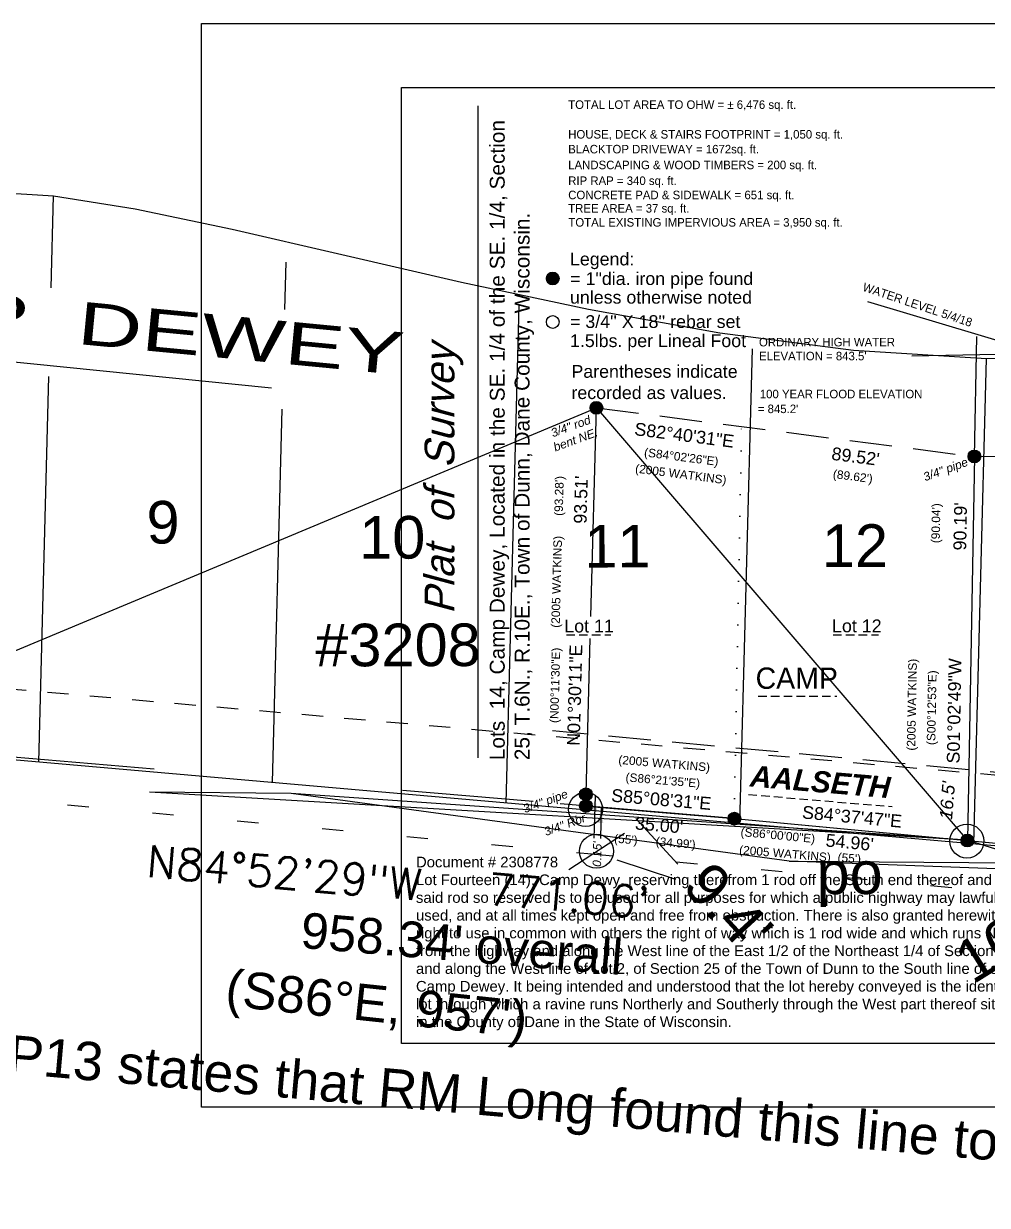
# Model space of a CAD drawing. Header units: feet. Extents: x 855601 to 859012, y 436230 to 437244.
# Drawn here: x 856289.3 to 856515.7, y 436823.5 to 437101 of the extents above; entities that cross this region are included whole.
import ezdxf

# ---------------------------------------------------------------- set-up
doc = ezdxf.new("R2010")
doc.units = ezdxf.units.FT
doc.header["$LTSCALE"] = 40
doc.header["$MEASUREMENT"] = 0
for name, pattern in [('DASHED', [0.75, 0.5, -0.25]), ('DOT', [0.25, 0, -0.25]), ('ecw_17', [0.5, 0.125, -0.125, -0.125, -0.125]), ('ecw_2', [0.25, 0.125, -0.125]), ('ECW_3', [7.5, 3.75, -3.75])]:
    doc.linetypes.add(name, pattern=pattern)
for name, color, linetype in [('CC survey', 7, 'Continuous'), ('driveway', 7, 'Continuous'), ('SRF-VIEW', 7, 'Continuous'), ('Standard', 7, 'Continuous'), ('template', 7, 'Continuous')]:
    doc.layers.add(name, color=color, linetype=linetype)
doc.styles.add('Style1', font='arial.ttf', dxfattribs={"height": 3})
doc.styles.add('Style2', font='simplex.SHX')
doc.styles.add('Style4', font='Rhythm')
doc.dimstyles.get("Standard").update_dxf_attribs({"dimtxt": 0.18, "dimasz": 0.18, "dimexe": 0.18, "dimexo": 0.0625, "dimgap": 0.09, "dimtad": 0, "dimtih": 1, "dimtoh": 1, "dimdec": 4, "dimzin": 0, "dimdsep": 46, "dimtxsty": 'Standard', "dimcen": 0.09, "dimadec": 0, "dimazin": 0, "dimtfac": 1, "dimtdec": 4, "dimtofl": 0, "dimtmove": 0, "dimatfit": 3, "dimfxl": 1, "dimtolj": 1, "dimtzin": 0, "dimarcsym": 0})

# ---------------------------------------------------------------- blocks, each defined once
blk = doc.blocks.new('A$C1FF03A70')
at = {"layer": 'CC survey', "color": 7}
for p, q in [((695.11, 808.87), (695.67, 830.42)), ((750, 803.72), (750.29, 814.89)), ((802, 687.88), (805.04, 804.76)), ((856.89, 683.08), (859.79, 794.48)), ((911.79, 678.29), (914.76, 792.25)), ((692.21, 697.46), (694.57, 788)), ((747.11, 692.67), (749.39, 780.33)), ((1185.88, 654.34), (417.74, 721.44)), ((816.66, 672.31), (829.79, 680.84))]:
    blk.add_line(p, q, dxfattribs=at)
at = {"layer": 'CC survey', "color": 7, "linetype": 'ECW_3'}
blk.add_line((636.19, 796.56), (746.81, 785.4), dxfattribs=at)
at = {"layer": 'CC survey', "color": 7, "linetype": 'ecw_2'}
blk.add_line((1187.32, 670.78), (419.18, 737.88), dxfattribs=at)
at = {"layer": 'CC survey', "color": 7, "linetype": 'ecw_17'}
for p, q in [((300.7, 724.6), (822.02, 675.98)), ((822.02, 675.98), (1128.92, 647.27))]:
    blk.add_line(p, q, dxfattribs=at)
at = {"layer": 'CC survey', "color": 7}
for points in [[(681.67, 831.29), (695.67, 830.42), (714.83, 827.42), (737.6, 822.61), (763.35, 816.64), (791.45, 810.16), (821.27, 803.82), (852.18, 798.29), (883.55, 794.21), (914.76, 792.25), (947.67, 792.56), (983.69, 794.6), (1021.49, 797.94), (1059.72, 802.16), (1097.05, 806.83), (1132.13, 811.53), (1163.62, 815.82)], [(832.41, 684.24), (842.29, 673.53)], [(827.94, 674.59), (841.75, 670.03)]]:
    blk.add_lwpolyline(points, dxfattribs=at)
for centre in [(820.62, 686.41), (910.19, 678.96), (823.16, 676.56)]:
    blk.add_circle(centre, 4, dxfattribs=at)
for points in [[(832.41, 684.24), (834.98, 679.81), (836.61, 681.32), (832.41, 684.24)], [(827.94, 674.59), (832.34, 671.97), (833.03, 674.08), (827.94, 674.59)]]:
    blk.add_solid(points, dxfattribs=at)
at = {"layer": 'CC survey', "color": 7, "style": 'Style1', "width": 1.5}
blk.add_text('CAMP  DEWEY', height=10, rotation=354.5158, dxfattribs=at).set_placement((629.09, 802.59))
at = {"layer": 'CC survey', "color": 7}
for s, height, rotation, style, p in [('9', 10, 0.1334, 'Style1', (717.5, 748.8)), ('10', 10, 0.1334, 'Style1', (767.45, 745.25)), ('11', 10, 0.1334, 'Style1', (820.33, 743.17)), ('12', 10, 0.1334, 'Style1', (876.14, 743.3)), ('#3208', 10, 0.1334, 'Style1', (757.15, 719.96)), ('N84%%D52\'29"W', 7.4, 355.008, 'Style2', (717.29, 670.62)), ('po', 10, 0.1334, 'Style1', (874.88, 666.49)), ("9.4'", 10, 312.6287, 'Style1', (843.07, 668.12)), ("771.06'", 7.4, 355.008, 'Style2', (797.36, 664.04)), ("10.0'", 10, 31.9608, 'Style1', (911.57, 645.19)), ("958.34' overall", 8.3759, 355.1493, 'Style1', (753.47, 653.91)), ("(S86%%DE, 957')", 8.5907, 353.8915, 'Style1', (735.75, 640.32)), ("FB 191, P13 states that RM Long found this line to be 1.7' too long", 9, 354.939, 'Style1', (637.3, 628.7))]:
    blk.add_text(s, height=height, rotation=rotation, dxfattribs=dict(at, style=style)).set_placement(p)

msp = doc.modelspace()

# ---------------------------------------------------------------- hatches: boundary and pattern name
h = msp.add_hatch(color=256)
edge = h.paths.add_edge_path()
edge.add_arc((856423.84, 437010.76), 1.5, 0, 360)
h = msp.add_hatch(color=256)
edge = h.paths.add_edge_path()
edge.add_arc((856512.63, 436999.34), 1.5, 0, 360)
h = msp.add_hatch(color=256)
edge = h.paths.add_edge_path()
edge.add_arc((856421.37, 436920.01), 1.5, 0, 360)
h = msp.add_hatch(color=256)
edge = h.paths.add_edge_path()
edge.add_arc((856421.38, 436917.28), 1.5, 0, 360)
h = msp.add_hatch(color=256)
edge = h.paths.add_edge_path()
edge.add_arc((856456.26, 436914.31), 1.5, 0, 360)
h = msp.add_hatch(color=256)
edge = h.paths.add_edge_path()
edge.add_arc((856510.98, 436909.17), 1.5, 0, 360)
at = {"layer": 'driveway'}
h = msp.add_hatch(color=7, dxfattribs=at)
edge = h.paths.add_edge_path()
edge.add_arc((856413.59, 437041.12), 1.5, 0, 360)

# ---------------------------------------------------------------- linework, layer by layer
for p, q in [((856512.63, 436999.34), (856513.16, 437027.49)), ((856422.55, 436961.74), (856423.84, 437010.76)), ((856512.63, 436999.34), (856510.98, 436909.23)), ((856319.98, 436925.9), (855933.23, 436958.77)), ((856421.38, 436917.28), (856422.41, 436956.58)), ((856408.96, 436918.33), (856378.32, 436920.94)), ((856456.26, 436914.31), (856415.31, 436917.79)), ((856421.32, 436917.43), (856421.39, 436917.43)), ((856421.39, 436917.43), (856421.38, 436917.28)), ((856421.39, 436917.33), (856421.38, 436917.28)), ((856421.38, 436917.28), (856456.26, 436914.31)), ((856456.26, 436914.31), (856703.89, 436891.03)), ((856456.26, 436914.31), (856510.98, 436909.17)), ((856510.98, 436909.23), (856510.98, 436909.17)), ((856510.98, 436909.17), (856703.69, 436891.05)), ((856510.98, 436909.17), (856565.48, 436904.05))]:
    msp.add_line(p, q)
at = {"linetype": 'DASHED', "ltscale": 0.5}
for p, q in [((856423.84, 437010.76), (856512.63, 436999.34)), ((856567.82, 436998.81), (856512.63, 436999.34)), ((856705.48, 436907.62), (856413.55, 436934.91))]:
    msp.add_line(p, q, dxfattribs=at)
at = {"linetype": 'DOT', "ltscale": 0.5}
msp.add_line((856456.19, 436913.94), (856457.94, 437006.37), dxfattribs=at)
at = {"linetype": 'DASHED', "ltscale": 0.1}
for p, q in [((856416.79, 436957.46), (856427.21, 436957.46)), ((856479.43, 436957.5), (856490.1, 436957.5)), ((856461.85, 436943.08), (856480.29, 436943.08)), ((856459.56, 436919.99), (856493.34, 436917.13))]:
    msp.add_line(p, q, dxfattribs=at)
for centre in [(856423.84, 437010.76), (856512.63, 436999.34), (856421.37, 436920.01), (856421.38, 436917.28), (856456.26, 436914.31), (856510.98, 436909.17)]:
    msp.add_circle(centre, 1.5)
at = {"layer": 'SRF-VIEW'}
for p, q in [((856237.6, 436932.97, 863.77), (856423.84, 437010.76, 851.92)), ((856423.84, 437010.76, 851.92), (856510.92, 436909.23, 858.38)), ((856352.17, 436920.25, 860.63), (856318.86, 436920.56, 860.45)), ((856510.92, 436909.23, 858.38), (856318.86, 436920.56, 860.45)), ((856469.09, 436904.36, 861.01), (856352.17, 436920.25, 860.63)), ((856510.92, 436909.23, 858.38), (856352.17, 436920.25, 860.63)), ((856575.76, 436889.17, 856.86), (856510.92, 436909.23, 858.38)), ((856571.4, 436900.49, 857.15), (856469.09, 436904.36, 861.01)), ((856469.09, 436904.36, 861.01), (856549.62, 436903.72, 857.48))]:
    msp.add_line(p, q, dxfattribs=at)
at = {"layer": 'Standard'}
msp.add_line((856525.09, 437024.43), (856487.59, 437035.67), dxfattribs=at)
at = {"layer": 'Standard', "color": 7}
for centre in [(856413.59, 437041.12), (856413.59, 437030.92)]:
    msp.add_circle(centre, 1.5, dxfattribs=at)
at = {"layer": 'template', "color": 7}
msp.add_line((856396.1, 436928.55), (856396.1, 437081.63), dxfattribs=at)
for points in [[(856750.03, 436846.59), (856331.08, 436846.59), (856331.08, 437100.96), (856750.03, 437100.96), (856750.03, 436846.59)], [(856735.07, 436861.56), (856378.04, 436861.56), (856378.04, 437085.99), (856735.07, 437085.99), (856735.07, 436861.56)]]:
    msp.add_lwpolyline(points, close=True, dxfattribs=at)

# ---------------------------------------------------------------- block references
at = {"layer": 'CC survey'}
msp.add_blockref('A$C1FF03A70', (855600.68, 436230.09), dxfattribs=at)

# ---------------------------------------------------------------- texts
for s, p in [('TOTAL LOT AREA TO OHW = ± 6,476 sq. ft. ', (856417.22, 437080.94)), ('HOUSE, DECK & STAIRS FOOTPRINT = 1,050 sq. ft.', (856417.22, 437073.97)), ('BLACKTOP DRIVEWAY = 1672sq. ft.', (856417.22, 437070.49)), ('LANDSCAPING & WOOD TIMBERS = 200 sq. ft.', (856417.22, 437066.78)), ('RIP RAP = 340 sq. ft.', (856417.22, 437063.08)), ('CONCRETE PAD & SIDEWALK = 651 sq. ft.', (856417.22, 437059.73)), ('TREE AREA = 37 sq. ft.', (856417.22, 437056.6)), ('TOTAL EXISTING IMPERVIOUS AREA = 3,950 sq. ft.', (856417.26, 437053.3)), ('ORDINARY HIGH WATER', (856462.03, 437025.18)), ("ELEVATION = 843.5'", (856462.03, 437021.91)), ('100 YEAR FLOOD ELEVATION', (856462.22, 437013)), ("= 845.2'", (856461.75, 437009.52))]:
    msp.add_text(s, height=2).set_placement(p)
at = {"style": 'Style1'}
for s, insert, char_height, attachment_point, rotation in [('Lots  14, Camp Dewey, Located in the SE. 1/4 of the SE. 1/4, Section \\P25, T.6N., R.10E., Town of Dunn, Dane County, Wisconsin.', (856398.8, 436928.04), 3.5, 1, 90), ('{\\fArial|b0|i1|c0|p34;3/4" rod\\Pbent NE.}', (856417.47, 437007.37), 2, 2, 20), ('S82°40\'31"E', (856444.3, 437002.83), 3, 8, 352.6754), ('(S84°02\'26"E)', (856443.59, 436997.66), 2, 8, 352.6754), ("89.52'", (856484.91, 437000.84), 3, 2, 352.6754), ('(2005 WATKINS)', (856443.48, 436993.6), 2, 8, 352.6754), ('{\\fArial|b0|i1|c0|p34;3/4" pipe}', (856505.51, 436997.26), 2, 2, 20), ("(89.62')", (856484.21, 436995.67), 2, 2, 352.6754), ("(93.28')", (856414.06, 436990.11), 2, 2, 88.4969), ("93.51'", (856418.68, 436989.24), 3, 2, 88.4969), ("(90.04')", (856502.57, 436983.69), 2, 2, 88.9529), ("90.19'", (856507.79, 436982.95), 3, 2, 88.9529), ('(2005 WATKINS)', (856416.1, 436969.87), 2, 8, 88.4969), ('(N00°11\'30"E)', (856415.73, 436945.57), 2, 8, 88.4969), ('N01°30\'11"E', (856420.28, 436943.27), 3, 8, 88.4969), ('(2005 WATKINS)', (856499.53, 436941.04), 2, 8, 88.9531), ('S01°02\'49"W', (856509.41, 436939.58), 3, 8, 88.9529), ('(S00°12\'53"E)', (856504.19, 436940.33), 2, 8, 88.9529), ('(2005 WATKINS)', (856439.64, 436925.67), 2, 8, 355.1419), ('{\\fArial|b1|i1|c0|p34;AALSETH}', (856476.22, 436920.42), 5, 8, 355.1701), ('(S86°21\'35"E)', (856439.32, 436921.73), 2, 8, 355.1419), ("{\\fArial|b0|i1|c0|p34;16.5'}", (856504.76, 436918.72), 3, 2, 85.1701), ('{\\fArial|b0|i1|c0|p34;3/4" pipe}', (856411.53, 436919.35), 2, 2, 20), ('S85°08\'31"E', (856438.95, 436917.29), 3, 8, 355.1419), ('S84°37\'47"E', (856483.76, 436913.23), 3, 8, 354.6297), ('{\\fArial|b0|i1|c0|p34;3/4" Rbr}', (856416.07, 436913.84), 2, 2, 20), ("35.00'", (856438.7, 436914.3), 3, 2, 355.1419), ('(S86°00\'00"E)', (856466.32, 436908.82), 2, 8, 354.6297), ("{\\fArial|b0|i1|c0|p34;0.15'}", (856425.04, 436905.96), 2, 8, 88.4969), ("(55')", (856430.86, 436910.46), 2, 2, 355.1701), ("(34.99')", (856442.56, 436909.62), 2, 2, 355.1419), ("54.96'", (856483.48, 436910.25), 3, 2, 354.6297), ('(2005 WATKINS)', (856468.01, 436904.52), 2, 8, 355.1419), ("(55')", (856483.34, 436906.04), 2, 2, 355.1701)]:
    msp.add_mtext(s, dxfattribs=dict(at, insert=insert, char_height=char_height, attachment_point=attachment_point, rotation=rotation))
at = {"color": 7, "insert": (856498.94, 437033.99), "char_height": 2, "attachment_point": 8, "rotation": 341.4471}
msp.add_mtext('WATER LEVEL 5/4/18', dxfattribs=at)
at = {"char_height": 3, "attachment_point": 2, "style": 'Style1'}
for s, insert in [('Lot 11', (856422.12, 436961.03)), ('Lot 12', (856485.01, 436961.07))]:
    msp.add_mtext(s, dxfattribs=dict(at, insert=insert))
at = {"insert": (856470.9, 436949.79), "char_height": 5, "attachment_point": 2}
msp.add_mtext('CAMP', dxfattribs=at)
at = {"layer": 'Standard', "color": 7, "style": 'Style1'}
for s, height, p in [('Legend:', 2.992, (856417.64, 437044.2)), ('= 1"dia. iron pipe found', 2.9925, (856417.71, 437039.6)), ('unless otherwise noted', 2.9925, (856417.64, 437035.22)), ("= 3/4'' X 18'' rebar set", 2.9925, (856417.64, 437029.51)), ('1.5lbs. per Lineal Foot', 2.9925, (856417.64, 437025.02))]:
    msp.add_text(s, height=height, rotation=0, dxfattribs=at).set_placement(p)
at = {"layer": 'Standard', "color": 7, "linetype": 'Continuous', "lineweight": 0, "attachment_point": 1, "style": 'Style1'}
for s, insert, char_height, width in [('Parentheses indicate recorded as values.', (856417.98, 437020.8), 2.9925, 45.1658), ('Document # 2308778\\PLot Fourteen (14), Camp Dewy, reserving therefrom 1 rod off the South end thereof and which said rod so reserved is to be used for all purposes for which a public highway may lawfully be used, and at all times kept open and free from obstruction. There is also granted herewith the right to use in common with others the right of way which is 1 rod wide and which runs North from the highway and along the West line of the East 1/2 of the Northeast 1/4 of Section 36 and along the West line of Lot 2, of Section 25 of the Town of Dunn to the South line of said Camp Dewey. It being intended and understood that the lot hereby conveyed is the identical lot through which a ravine runs Northerly and Southerly through the West part thereof situated in the County of Dane in the State of Wisconsin.', (856381.46, 436905.38), 2.5, 144.9708)]:
    msp.add_mtext(s, dxfattribs=dict(at, insert=insert, char_height=char_height, width=width))
at = {"layer": 'template', "color": 7, "style": 'Style4', "oblique": 15}
msp.add_text('Plat  of  Survey', height=6.9825, rotation=90, dxfattribs=at).set_placement((856390.48, 436962.31))

# ---------------------------------------------------------------- leaders
for points in [[(856524.61, 437023.45, 843.5), (856497.91, 437022.88, 843.5)], [(856423.56, 436919.56, 843.5), (856423.27, 436909.72, 843.5)], [(856424.96, 436916.9, 843.5), (856424.77, 436909.67, 843.5)]]:
    msp.add_leader(points, dimstyle='Standard', override={"dimscale": 40, "dimasz": 0.09, "dimgap": 0.09, "dimtad": 0, "dimpost": "'"})

doc.saveas('drawing.dxf')
